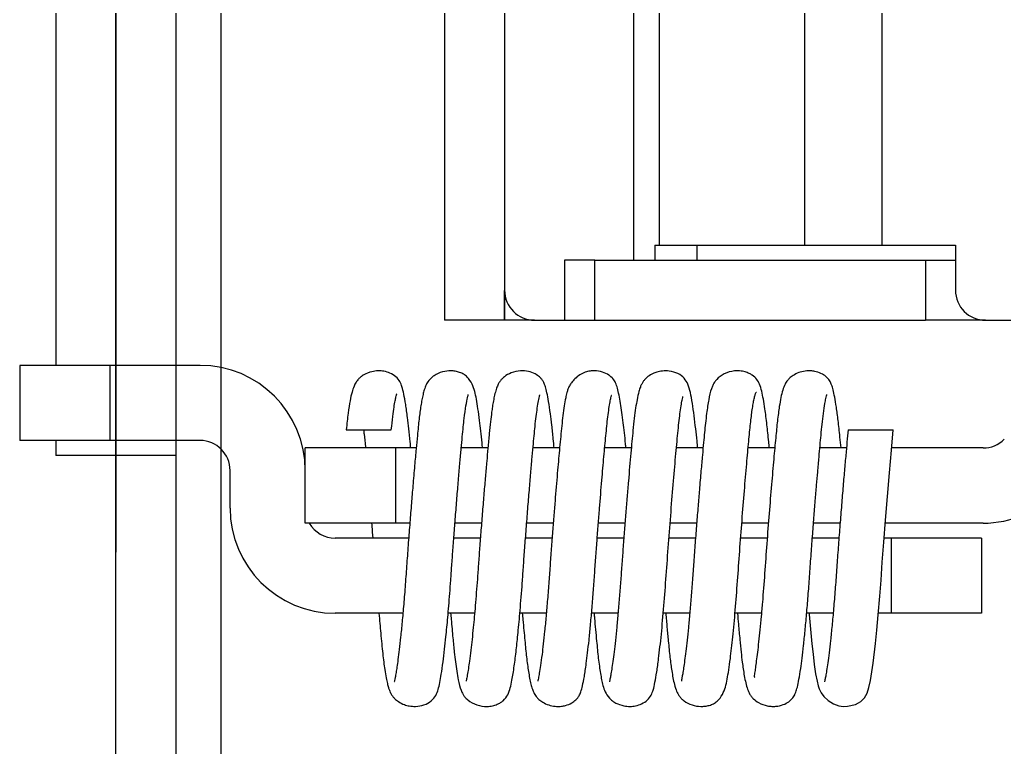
# Model space of a CAD drawing. Extents: x -3080 to 28500, y -1326 to 31609.
# Drawn here: x 6734.87 to 6738.146, y 26383.565 to 26385.986 of the extents above; entities that cross this region are included whole.
import ezdxf

# ---------------------------------------------------------------- set-up
doc = ezdxf.new("R2010")
doc.units = 0
doc.header["$LTSCALE"] = 100
doc.layers.add('0-xref', color=8, linetype='Continuous')
doc.layers.add('188K-SM-07-F10-MECH-CR PIPE-Y2257103$0$AP7P1-SM-08-FNN-120-A(4)-SMP$0$15P6-SM-08-FNN-320-A(10)-UIS-TCM$0$15P6-SM-08-FNN-00-(@10)170308-MIC$0$0-CDS', color=140, linetype='Continuous')

# ---------------------------------------------------------------- blocks, each defined once
blk = doc.blocks.new('188K-SM-07-F10-MECH-CR PIPE-Y2257103$0$CDS-CVD')
at = {"layer": '188K-SM-07-F10-MECH-CR PIPE-Y2257103$0$AP7P1-SM-08-FNN-120-A(4)-SMP$0$15P6-SM-08-FNN-320-A(10)-UIS-TCM$0$15P6-SM-08-FNN-00-(@10)170308-MIC$0$0-CDS', "ltscale": 0.1}
for p, q in [((6735.39, -72972.4769), (6735.39, -72925.4769)), ((6735.19, -72972.7522), (6735.19, -72926.2522)), ((6735.54, -72972.6269), (6735.54, -72941.6358)), ((6735.19, -72946.5022), (6735.19, -72950.548)), ((6734.99, -72947.5769), (6734.99, -72949.9269)), ((6735.39, -72949.9269), (6735.39, -72947.5769)), ((6736.283, -72947.6769), (6736.283, -72949.7769)), ((6736.483, -72947.6769), (6736.483, -72949.7769)), ((6736.9131, -72949.5769), (6736.9131, -72947.8769)), ((6736.9989, -72949.5269), (6736.9989, -72947.9269)), ((6737.4824, -72949.5269), (6737.4824, -72947.9269)), ((6737.7396, -72949.5269), (6737.7396, -72947.9269)), ((6736.983, -72949.5269), (6736.9989, -72949.5269)), ((6736.983, -72949.5269), (6736.983, -72949.5769)), ((6736.9989, -72949.5269), (6737.4824, -72949.5269)), ((6737.1227, -72949.5269), (6737.1227, -72949.5769)), ((6737.4824, -72949.5269), (6737.7396, -72949.5269)), ((6737.7396, -72949.5269), (6737.983, -72949.5269)), ((6737.983, -72949.5269), (6737.983, -72949.6769)), ((6736.683, -72949.5769), (6736.683, -72949.7769)), ((6736.783, -72949.5769), (6736.683, -72949.5769)), ((6736.783, -72949.7769), (6736.783, -72949.5769)), ((6736.783, -72949.5769), (6737.883, -72949.5769)), ((6737.883, -72949.5769), (6737.883, -72949.7769)), ((6737.883, -72949.5769), (6737.983, -72949.5769)), ((6736.483, -72949.7769), (6736.483, -72949.6783)), ((6736.483, -72949.7769), (6736.283, -72949.7769)), ((6736.583, -72949.7769), (6736.483, -72949.7769)), ((6736.583, -72949.7769), (6736.683, -72949.7769)), ((6736.683, -72949.7769), (6736.783, -72949.7769)), ((6736.783, -72949.7769), (6737.883, -72949.7769)), ((6738.083, -72949.7769), (6737.883, -72949.7769)), ((6738.083, -72949.7769), (6738.383, -72949.7769)), ((6734.87, -72949.9269), (6734.87, -72950.1769)), ((6735.17, -72949.9269), (6734.87, -72949.9269)), ((6735.17, -72949.9269), (6735.17, -72950.1769)), ((6735.47, -72949.9269), (6735.17, -72949.9269)), ((6735.9563, -72950.1411), (6736.1063, -72950.1411)), ((6737.6263, -72950.1411), (6737.7763, -72950.1411)), ((6737.7699, -72950.2091), (6737.7763, -72950.1411)), ((6735.17, -72950.1769), (6734.87, -72950.1769)), ((6734.99, -72950.1769), (6734.99, -72950.2269)), ((6735.47, -72950.1769), (6735.17, -72950.1769)), ((6735.39, -72950.2269), (6735.39, -72950.1769)), ((6735.82, -72950.4519), (6735.82, -72950.2019)), ((6736.12, -72950.2019), (6735.82, -72950.2019)), ((6736.12, -72950.2019), (6736.12, -72950.4519)), ((6736.1891, -72950.2019), (6736.12, -72950.2019)), ((6736.4277, -72950.2019), (6736.3391, -72950.2019)), ((6736.6662, -72950.2019), (6736.5777, -72950.2019)), ((6736.9049, -72950.2019), (6736.8163, -72950.2019)), ((6737.1434, -72950.2019), (6737.0549, -72950.2019)), ((6737.382, -72950.2019), (6737.2934, -72950.2019)), ((6737.6205, -72950.2019), (6737.532, -72950.2019)), ((6737.7632, -72950.2848), (6737.7699, -72950.2091)), ((6738.075, -72950.2019), (6737.7706, -72950.2019)), ((6735.1265, -72950.2269), (6734.99, -72950.2269)), ((6735.39, -72950.2269), (6735.1265, -72950.2269)), ((6735.57, -72950.4019), (6735.57, -72950.2769)), ((6737.7566, -72950.3637), (6737.7632, -72950.2848)), ((6737.7503, -72950.4415), (6737.7566, -72950.3637)), ((6737.7447, -72950.5151), (6737.7503, -72950.4415)), ((6736.12, -72950.4519), (6735.82, -72950.4519)), ((6736.1679, -72950.4519), (6736.12, -72950.4519)), ((6736.4065, -72950.4519), (6736.3181, -72950.4519)), ((6736.6451, -72950.4519), (6736.5567, -72950.4519)), ((6736.8836, -72950.4519), (6736.7952, -72950.4519)), ((6737.1222, -72950.4519), (6737.0339, -72950.4519)), ((6737.3608, -72950.4519), (6737.2724, -72950.4519)), ((6737.5994, -72950.4519), (6737.511, -72950.4519)), ((6738.075, -72950.4519), (6737.7495, -72950.4519)), ((6736.1641, -72950.5019), (6735.92, -72950.5019)), ((6736.4026, -72950.5019), (6736.3143, -72950.5019)), ((6736.6412, -72950.5019), (6736.5528, -72950.5019)), ((6736.8798, -72950.5019), (6736.7914, -72950.5019)), ((6737.1183, -72950.5019), (6737.03, -72950.5019)), ((6737.3569, -72950.5019), (6737.2686, -72950.5019)), ((6737.5955, -72950.5019), (6737.5071, -72950.5019)), ((6737.77, -72950.5019), (6737.7457, -72950.5019)), ((6737.77, -72950.7519), (6737.77, -72950.5019)), ((6738.07, -72950.5019), (6737.77, -72950.5019)), ((6738.07, -72950.5019), (6738.07, -72950.7519)), ((6737.7398, -72950.5821), (6737.7447, -72950.5151)), ((6737.7355, -72950.6415), (6737.7398, -72950.5821)), ((6737.7315, -72950.6949), (6737.7355, -72950.6415)), ((6737.7264, -72950.7572), (6737.7315, -72950.6949)), ((6736.1448, -72950.7519), (6735.92, -72950.7519)), ((6736.3833, -72950.7519), (6736.2953, -72950.7519)), ((6736.622, -72950.7519), (6736.5339, -72950.7519)), ((6736.8606, -72950.7519), (6736.7725, -72950.7519)), ((6737.0992, -72950.7519), (6737.011, -72950.7519)), ((6737.3377, -72950.7519), (6737.2496, -72950.7519)), ((6737.5762, -72950.7519), (6737.4882, -72950.7519)), ((6737.4964, -72950.7519), (6737.4968, -72950.7557)), ((6737.4968, -72950.7557), (6737.5012, -72950.805)), ((6737.7217, -72950.8084), (6737.7264, -72950.7572)), ((6737.77, -72950.7519), (6737.7268, -72950.7519)), ((6738.07, -72950.7519), (6737.77, -72950.7519)), ((6737.5012, -72950.805), (6737.5058, -72950.8535)), ((6737.7172, -72950.8524), (6737.7217, -72950.8084)), ((6737.5058, -72950.8535), (6737.5094, -72950.8884)), ((6737.7094, -72950.9175), (6737.7172, -72950.8524)), ((6737.5094, -72950.8884), (6737.5135, -72950.9222)), ((6737.5135, -72950.9222), (6737.5181, -72950.9535)), ((6737.7002, -72950.9754), (6737.7094, -72950.9175)), ((6737.5181, -72950.9535), (6737.5227, -72950.9777)), ((6737.5227, -72950.9777), (6737.5266, -72950.9933)), ((6737.5266, -72950.9933), (6737.53, -72951.0034)), ((6737.6889, -72951.018), (6737.6949, -72950.9991)), ((6737.6949, -72950.9991), (6737.7002, -72950.9754)), ((6737.53, -72951.0034), (6737.5321, -72951.008)), ((6737.5321, -72951.008), (6737.5368, -72951.0165)), ((6737.5368, -72951.0165), (6737.5458, -72951.0286)), ((6737.5458, -72951.0286), (6737.56, -72951.0424)), ((6737.6808, -72951.0327), (6737.6889, -72951.018)), ((6737.56, -72951.0424), (6737.5778, -72951.0536)), ((6737.5778, -72951.0536), (6737.595, -72951.0595)), ((6737.595, -72951.0595), (6737.6104, -72951.0616)), ((6737.6104, -72951.0616), (6737.6241, -72951.0613)), ((6737.6241, -72951.0613), (6737.6501, -72951.0553)), ((6737.6501, -72951.0553), (6737.6605, -72951.0503)), ((6737.6605, -72951.0503), (6737.6686, -72951.0449)), ((6737.6686, -72951.0449), (6737.6753, -72951.0391)), ((6737.6753, -72951.0391), (6737.6808, -72951.0327))]:
    blk.add_line(p, q, dxfattribs=at)
for centre, radius, start, end in [((6736.583, -72949.6769), 0.1, 180, 270), ((6738.083, -72949.6769), 0.1, 180, 270), ((6735.47, -72950.2769), 0.35, 0, 90), ((6735.47, -72950.2769), 0.1, 0, 90), ((6738.075, -72950.1019), 0.1, 270, 315), ((6738.075, -72950.1019), 0.35, 270, 315), ((6735.92, -72950.4019), 0.35, 180, 270), ((6735.92, -72950.4019), 0.1, 210, 270)]:
    blk.add_arc(centre, radius, start, end, dxfattribs=at)
for points, knots in [([(6736.1711, -72950.2019), (6736.1705, -72950.195), (6736.167, -72950.156), (6736.1612, -72950.1073), (6736.1542, -72950.056), (6736.1479, -72950.0215), (6736.1432, -72950.0005), (6736.136, -72949.982), (6736.124, -72949.9657), (6736.1047, -72949.9528), (6736.0831, -72949.9462), (6736.0612, -72949.9446), (6736.0397, -72949.9473), (6736.0179, -72949.9559), (6736.0041, -72949.9656), (6735.9949, -72949.9745), (6735.9879, -72949.9843), (6735.9813, -72949.9977), (6735.9749, -72950.0172), (6735.9686, -72950.0457), (6735.9622, -72950.0859), (6735.9584, -72950.122), (6735.9563, -72950.1411)], [0, 0, 0, 0, 0.0251093, 0.1426474, 0.2203727, 0.2967415, 0.3706749, 0.4206268, 0.4641966, 0.4991965, 0.5248722, 0.5466766, 0.5739988, 0.6075998, 0.6251015, 0.6439113, 0.6739431, 0.7153451, 0.7691998, 0.8352872, 0.9127563, 1, 1, 1, 1]), ([(6736.4097, -72950.2019), (6736.4092, -72950.1961), (6736.4061, -72950.1614), (6736.401, -72950.1181), (6736.3949, -72950.0712), (6736.3895, -72950.0391), (6736.3846, -72950.0141), (6736.3752, -72949.9873), (6736.3626, -72949.9685), (6736.3484, -72949.9568), (6736.3351, -72949.9503), (6736.3213, -72949.9465), (6736.3013, -72949.9445), (6736.2762, -72949.9472), (6736.2517, -72949.9582), (6736.2374, -72949.9701), (6736.2273, -72949.9818), (6736.2222, -72949.9914), (6736.216, -72950.0071), (6736.2116, -72950.0239), (6736.208, -72950.0412), (6736.2037, -72950.0668), (6736.1985, -72950.1047), (6736.1936, -72950.1539), (6736.1887, -72950.2063), (6736.1836, -72950.2621), (6736.1784, -72950.3232), (6736.1731, -72950.3868), (6736.168, -72950.4502), (6736.1628, -72950.5175), (6736.1577, -72950.5871), (6736.1528, -72950.6563), (6736.1476, -72950.7217), (6736.1424, -72950.7804), (6736.1373, -72950.8306), (6736.1327, -72950.8721), (6736.1286, -72950.9051), (6736.125, -72950.9304), (6736.1219, -72950.9507), (6736.1191, -72950.9658), (6736.1173, -72950.975), (6736.1158, -72950.9795), (6736.1165, -72950.9789), (6736.1167, -72950.9788)], [0, 0, 0, 0, 0.009839, 0.059155, 0.089783, 0.118409, 0.145898, 0.171611, 0.20262, 0.218414, 0.231897, 0.24283, 0.251267, 0.2665, 0.282462, 0.290538, 0.299678, 0.321642, 0.342979, 0.362298, 0.382837, 0.402945, 0.440444, 0.478907, 0.50689, 0.538872, 0.574822, 0.604232, 0.635492, 0.66829, 0.702232, 0.737133, 0.771894, 0.805063, 0.836215, 0.865031, 0.891304, 0.914924, 0.935866, 0.959679, 0.979209, 0.995164, 1, 1, 1, 1]), ([(6736.6483, -72950.2019), (6736.6473, -72950.1916), (6736.6447, -72950.1643), (6736.6405, -72950.126), (6736.6352, -72950.0838), (6736.6298, -72950.0472), (6736.6244, -72950.0183), (6736.6199, -72950.0002), (6736.6156, -72949.9884), (6736.6117, -72949.9806), (6736.6074, -72949.974), (6736.5989, -72949.9645), (6736.5847, -72949.9544), (6736.561, -72949.9459), (6736.5353, -72949.9442), (6736.5079, -72949.9496), (6736.4867, -72949.961), (6736.4763, -72949.97), (6736.4715, -72949.9752), (6736.4686, -72949.9788), (6736.4645, -72949.9847), (6736.4599, -72949.9934), (6736.4549, -72950.0067), (6736.4501, -72950.0244), (6736.446, -72950.0442), (6736.4428, -72950.0637), (6736.4396, -72950.0862), (6736.4361, -72950.115), (6736.4321, -72950.1548), (6736.4279, -72950.1991), (6736.4236, -72950.2469), (6736.4192, -72950.2967), (6736.4145, -72950.3526), (6736.4096, -72950.4127), (6736.4047, -72950.474), (6736.4002, -72950.533), (6736.3962, -72950.5875), (6736.3916, -72950.6527), (6736.3859, -72950.725), (6736.3799, -72950.7909), (6736.3749, -72950.8394), (6736.3706, -72950.8773), (6736.3665, -72950.9098), (6736.3625, -72950.9374), (6736.3592, -72950.9583), (6736.3557, -72950.9744), (6736.3557, -72950.9766), (6736.3557, -72950.9775)], [0, 0, 0, 0, 0.018338, 0.048434, 0.07699, 0.112407, 0.144632, 0.171918, 0.188142, 0.20094, 0.210166, 0.218873, 0.230672, 0.244073, 0.259882, 0.277953, 0.29127, 0.295765, 0.299118, 0.303467, 0.309898, 0.325457, 0.347147, 0.370648, 0.391536, 0.409908, 0.425916, 0.451493, 0.47911, 0.509812, 0.535131, 0.562348, 0.591343, 0.621926, 0.652444, 0.68108, 0.707716, 0.732393, 0.778597, 0.820311, 0.845165, 0.870348, 0.899907, 0.924702, 0.951408, 0.979472, 1, 1, 1, 1]), ([(6736.8869, -72950.2019), (6736.8865, -72950.1974), (6736.8836, -72950.1658), (6736.8778, -72950.1138), (6736.8706, -72950.0605), (6736.864, -72950.0248), (6736.8586, -72950.002), (6736.8535, -72949.9865), (6736.8466, -72949.9744), (6736.8382, -72949.9656), (6736.8276, -72949.9572), (6736.809, -72949.9481), (6736.785, -72949.9446), (6736.7653, -72949.946), (6736.7495, -72949.9499), (6736.7327, -72949.9581), (6736.7184, -72949.9695), (6736.7065, -72949.983), (6736.6998, -72949.9935), (6736.6958, -72950.0014), (6736.6926, -72950.0096), (6736.69, -72950.0193), (6736.6859, -72950.0368), (6736.6817, -72950.061), (6736.6773, -72950.0926), (6736.6722, -72950.1372), (6736.6667, -72950.197), (6736.6594, -72950.2772), (6736.6531, -72950.3516), (6736.6477, -72950.4181), (6736.6434, -72950.4728), (6736.639, -72950.5299), (6736.6347, -72950.5882), (6736.6306, -72950.6474), (6736.626, -72950.7061), (6736.6212, -72950.7616), (6736.6165, -72950.8111), (6736.612, -72950.8536), (6736.6074, -72950.8922), (6736.603, -72950.9252), (6736.5988, -72950.951), (6736.5953, -72950.9711), (6736.5925, -72950.9788), (6736.5939, -72950.9779), (6736.5939, -72950.9779)], [0, 0, 0, 0, 0.007915, 0.054796, 0.106599, 0.134097, 0.16243, 0.190417, 0.212595, 0.221047, 0.227754, 0.241504, 0.256801, 0.265921, 0.278965, 0.295798, 0.313754, 0.326755, 0.335211, 0.339814, 0.343286, 0.356017, 0.376776, 0.404941, 0.433217, 0.459291, 0.50646, 0.549809, 0.597132, 0.622935, 0.649945, 0.677954, 0.706716, 0.736139, 0.767404, 0.798598, 0.828406, 0.856549, 0.882819, 0.914692, 0.942845, 0.967288, 0.999741, 1, 1, 1, 1]), ([(6737.1255, -72950.2019), (6737.1248, -72950.1942), (6737.1226, -72950.1716), (6737.1187, -72950.1352), (6737.1135, -72950.0922), (6737.1077, -72950.0509), (6737.1011, -72950.0158), (6737.0955, -72949.9928), (6737.0834, -72949.971), (6737.0631, -72949.9541), (6737.0346, -72949.9452), (6737.0099, -72949.9449), (6736.991, -72949.9487), (6736.975, -72949.9547), (6736.961, -72949.963), (6736.9495, -72949.9738), (6736.9436, -72949.9816), (6736.9387, -72949.9899), (6736.9339, -72950.0008), (6736.9291, -72950.0161), (6736.9241, -72950.0385), (6736.9191, -72950.0685), (6736.9146, -72950.1027), (6736.9095, -72950.1512), (6736.9031, -72950.2194), (6736.8964, -72950.2956), (6736.8907, -72950.3638), (6736.8863, -72950.4181), (6736.8819, -72950.474), (6736.8776, -72950.5304), (6736.8734, -72950.5862), (6736.8696, -72950.6413), (6736.8654, -72950.6957), (6736.8609, -72950.7487), (6736.8563, -72950.7983), (6736.8517, -72950.8427), (6736.8473, -72950.881), (6736.8433, -72950.9129), (6736.8396, -72950.9384), (6736.8364, -72950.9577), (6736.8339, -72950.9708), (6736.832, -72950.9783), (6736.832, -72950.9791), (6736.8321, -72950.9794)], [0, 0, 0, 0, 0.013652, 0.040414, 0.071318, 0.106147, 0.144506, 0.183309, 0.208619, 0.229447, 0.246924, 0.259422, 0.269277, 0.276375, 0.2872, 0.294781, 0.303018, 0.314166, 0.328621, 0.35094, 0.383704, 0.410921, 0.439697, 0.469009, 0.515893, 0.566963, 0.593506, 0.620483, 0.647718, 0.675024, 0.702209, 0.729204, 0.757059, 0.785939, 0.814856, 0.843153, 0.870605, 0.897015, 0.922222, 0.946108, 0.968572, 0.987737, 1, 1, 1, 1]), ([(6737.364, -72950.2019), (6737.3634, -72950.1949), (6737.3608, -72950.1664), (6737.3558, -72950.1222), (6737.3499, -72950.075), (6737.3441, -72950.0383), (6737.3389, -72950.0124), (6737.3334, -72949.9922), (6737.3235, -72949.9739), (6737.3114, -72949.9618), (6737.2974, -72949.9536), (6737.2833, -72949.9481), (6737.2656, -72949.945), (6737.2419, -72949.9453), (6737.2137, -72949.9528), (6737.1908, -72949.9702), (6737.1797, -72949.9853), (6737.1756, -72949.9937), (6737.1686, -72950.0114), (6737.1622, -72950.0395), (6737.1562, -72950.0788), (6737.1515, -72950.1175), (6737.1483, -72950.1499), (6737.1449, -72950.1853), (6737.141, -72950.2276), (6737.1364, -72950.28), (6737.1315, -72950.3369), (6737.1266, -72950.3961), (6737.1219, -72950.4552), (6737.1171, -72950.5178), (6737.1124, -72950.5807), (6737.1082, -72950.6414), (6737.1038, -72950.6982), (6737.0993, -72950.7511), (6737.0948, -72950.7992), (6737.0904, -72950.8419), (6737.0862, -72950.8785), (6737.0823, -72950.9092), (6737.0788, -72950.9339), (6737.0757, -72950.9529), (6737.0733, -72950.9662), (6737.0719, -72950.9738), (6737.071, -72950.9774), (6737.0716, -72950.9774), (6737.0717, -72950.9774)], [0, 0, 0, 0, 0.012224, 0.049571, 0.090659, 0.120375, 0.151687, 0.182139, 0.203188, 0.222101, 0.230748, 0.240489, 0.250743, 0.260284, 0.28066, 0.299759, 0.308633, 0.323468, 0.339275, 0.38341, 0.426535, 0.451406, 0.473281, 0.494915, 0.520331, 0.549672, 0.58287, 0.610173, 0.639332, 0.670086, 0.701581, 0.731512, 0.760897, 0.789875, 0.818189, 0.845604, 0.871922, 0.896983, 0.920672, 0.942909, 0.962755, 0.979673, 0.994201, 1, 1, 1, 1]), ([(6737.6026, -72950.2019), (6737.6014, -72950.1895), (6737.5982, -72950.1564), (6737.5929, -72950.1103), (6737.5871, -72950.0662), (6737.5815, -72950.0325), (6737.5765, -72950.009), (6737.5719, -72949.993), (6737.5671, -72949.9824), (6737.5623, -72949.9748), (6737.5542, -72949.9655), (6737.5406, -72949.9553), (6737.5222, -72949.9481), (6737.504, -72949.9452), (6737.4878, -72949.9451), (6737.4675, -72949.9486), (6737.4481, -72949.9566), (6737.4331, -72949.9674), (6737.4223, -72949.979), (6737.4146, -72949.9919), (6737.4077, -72950.0103), (6737.4025, -72950.0325), (6737.3965, -72950.0664), (6737.3908, -72950.11), (6737.385, -72950.1686), (6737.3785, -72950.2394), (6737.3711, -72950.3242), (6737.3632, -72950.4197), (6737.3554, -72950.5201), (6737.3482, -72950.6205), (6737.3422, -72950.7012), (6737.3368, -72950.7627), (6737.3326, -72950.8072), (6737.3284, -72950.8473), (6737.3243, -72950.882), (6737.3207, -72950.9107), (6737.3173, -72950.934), (6737.3154, -72950.9504), (6737.3117, -72950.9641), (6737.3144, -72950.9639), (6737.3152, -72950.9639)], [0, 0, 0, 0, 0.022944, 0.061416, 0.097598, 0.131237, 0.161957, 0.186744, 0.205317, 0.215065, 0.223746, 0.235628, 0.249298, 0.257805, 0.268142, 0.281154, 0.293215, 0.302941, 0.31106, 0.328306, 0.356153, 0.388394, 0.418736, 0.460034, 0.500062, 0.543638, 0.59088, 0.640597, 0.69093, 0.740771, 0.791714, 0.818398, 0.845669, 0.872554, 0.898485, 0.923295, 0.946849, 0.969052, 0.989879, 1, 1, 1, 1]), ([(6737.0193, -72950.7519), (6737.0207, -72950.7676), (6737.0236, -72950.8001), (6737.0283, -72950.8497), (6737.0332, -72950.8993), (6737.0385, -72950.9394), (6737.0433, -72950.9677), (6737.0482, -72950.9902), (6737.0537, -72951.0077), (6737.0594, -72951.0194), (6737.0634, -72951.0261), (6737.0699, -72951.0343), (6737.0827, -72951.0461), (6737.1069, -72951.0586), (6737.1312, -72951.0623), (6737.1516, -72951.0612), (6737.1657, -72951.0582), (6737.1792, -72951.0526), (6737.1948, -72951.0417), (6737.208, -72951.024), (6737.2186, -72950.9969), (6737.2238, -72950.9717), (6737.2291, -72950.9405), (6737.2353, -72950.8955), (6737.2426, -72950.8307), (6737.2507, -72950.7435), (6737.2582, -72950.6462), (6737.2652, -72950.5449), (6737.273, -72950.443), (6737.2809, -72950.3444), (6737.2885, -72950.2553), (6737.2954, -72950.1802), (6737.3011, -72950.12), (6737.3061, -72950.08), (6737.3102, -72950.0541), (6737.3134, -72950.0373), (6737.3166, -72950.0244), (6737.319, -72950.0184), (6737.3205, -72950.0164), (6737.321, -72950.0166), (6737.3212, -72950.0166)], [0, 0, 0, 0, 0.0250054, 0.0516021, 0.0878785, 0.1232191, 0.1461505, 0.1700655, 0.1975379, 0.2089033, 0.2201153, 0.229209, 0.236991, 0.2519558, 0.2665131, 0.2738657, 0.2833798, 0.2953051, 0.3094901, 0.3393052, 0.3643954, 0.3907034, 0.4173737, 0.4459336, 0.491985, 0.541034, 0.5887822, 0.6349805, 0.6817906, 0.7283185, 0.7735184, 0.8156542, 0.8542992, 0.8915717, 0.9114971, 0.9331635, 0.9564717, 0.9812749, 0.9930309, 1, 1, 1, 1]), ([(6736.065, -72950.7519), (6736.0671, -72950.7744), (6736.0715, -72950.8238), (6736.0775, -72950.8867), (6736.0835, -72950.9348), (6736.0887, -72950.9659), (6736.0928, -72950.985), (6736.0963, -72950.9981), (6736.0995, -72951.0073), (6736.1026, -72951.0146), (6736.1061, -72951.0213), (6736.1104, -72951.0279), (6736.1174, -72951.0363), (6736.1313, -72951.0477), (6736.1474, -72951.0556), (6736.1675, -72951.061), (6736.1898, -72951.0626), (6736.2182, -72951.0573), (6736.2424, -72951.0426), (6736.2558, -72951.0242), (6736.263, -72951.0044), (6736.2675, -72950.9838), (6736.273, -72950.9535), (6736.2783, -72950.9165), (6736.2835, -72950.8737), (6736.2887, -72950.8246), (6736.2945, -72950.764), (6736.2998, -72950.6995), (6736.3042, -72950.6411), (6736.3075, -72950.5924), (6736.3114, -72950.5396), (6736.3157, -72950.4826), (6736.3204, -72950.4224), (6736.3253, -72950.3614), (6736.3302, -72950.3031), (6736.3347, -72950.2503), (6736.3389, -72950.2043), (6736.3425, -72950.1651), (6736.3457, -72950.1319), (6736.3497, -72950.0957), (6736.3547, -72950.0599), (6736.3592, -72950.0365), (6736.3619, -72950.026), (6736.3621, -72950.0246), (6736.3622, -72950.024)], [0, 0, 0, 0, 0.036692, 0.080546, 0.122483, 0.148726, 0.170854, 0.188541, 0.201708, 0.21138, 0.21958, 0.22937, 0.236592, 0.244838, 0.256493, 0.265093, 0.276024, 0.291401, 0.310219, 0.333264, 0.359838, 0.388851, 0.416507, 0.450366, 0.480453, 0.506551, 0.54342, 0.584764, 0.606878, 0.630062, 0.65505, 0.68184, 0.710337, 0.740375, 0.770077, 0.798021, 0.824072, 0.848165, 0.870334, 0.891275, 0.929661, 0.965694, 0.984076, 1, 1, 1, 1]), ([(6736.1063, -72950.1411), (6736.1079, -72950.1259), (6736.1109, -72950.0974), (6736.1152, -72950.0663), (6736.1188, -72950.0454), (6736.1217, -72950.0324), (6736.123, -72950.0264), (6736.1247, -72950.0224), (6736.1239, -72950.0233), (6736.1238, -72950.0235)], [0, 0, 0, 0, 0.24457, 0.459789, 0.64239, 0.790549, 0.903515, 0.981243, 1, 1, 1, 1]), ([(6736.3036, -72950.7519), (6736.3042, -72950.7586), (6736.3068, -72950.7878), (6736.3109, -72950.832), (6736.3153, -72950.8782), (6736.3195, -72950.9148), (6736.3239, -72950.9463), (6736.3293, -72950.9779), (6736.3365, -72951.0037), (6736.3425, -72951.018), (6736.3508, -72951.0304), (6736.3645, -72951.0445), (6736.3903, -72951.0586), (6736.419, -72951.0629), (6736.4433, -72951.0601), (6736.4584, -72951.0552), (6736.4698, -72951.0492), (6736.4838, -72951.0389), (6736.4956, -72951.0219), (6736.5027, -72950.9998), (6736.5085, -72950.9723), (6736.5152, -72950.9303), (6736.5219, -72950.8762), (6736.5283, -72950.8148), (6736.5351, -72950.7406), (6736.541, -72950.6661), (6736.5457, -72950.5979), (6736.5499, -72950.5403), (6736.5546, -72950.4778), (6736.5597, -72950.4131), (6736.5648, -72950.3503), (6736.5696, -72950.2929), (6736.574, -72950.2423), (6736.578, -72950.1986), (6736.5814, -72950.1616), (6736.5847, -72950.1275), (6736.5883, -72950.0964), (6736.5924, -72950.0667), (6736.5957, -72950.0473), (6736.5981, -72950.0348), (6736.6, -72950.0271), (6736.6001, -72950.0257), (6736.6001, -72950.0251)], [0, 0, 0, 0, 0.010716, 0.047152, 0.078014, 0.101367, 0.127718, 0.156704, 0.198692, 0.218385, 0.227044, 0.235688, 0.255054, 0.274051, 0.283809, 0.293457, 0.302002, 0.31059, 0.336384, 0.365039, 0.395446, 0.438386, 0.477322, 0.513397, 0.554605, 0.601225, 0.626378, 0.653674, 0.683189, 0.714696, 0.745639, 0.774787, 0.801956, 0.827041, 0.850005, 0.870922, 0.896652, 0.921085, 0.95024, 0.966876, 0.984797, 1, 1, 1, 1]), ([(6736.5422, -72950.7519), (6736.5428, -72950.7589), (6736.5457, -72950.7919), (6736.5503, -72950.8415), (6736.5561, -72950.8996), (6736.5626, -72950.949), (6736.5692, -72950.9829), (6736.5749, -72951.0031), (6736.5814, -72951.0182), (6736.5878, -72951.0288), (6736.5999, -72951.0411), (6736.6155, -72951.0516), (6736.6353, -72951.0591), (6736.655, -72951.062), (6736.6709, -72951.0616), (6736.6888, -72951.0584), (6736.7066, -72951.0511), (6736.7198, -72951.0409), (6736.7275, -72951.0319), (6736.7326, -72951.0237), (6736.7378, -72951.0116), (6736.7429, -72950.9924), (6736.7487, -72950.9625), (6736.7543, -72950.9248), (6736.7595, -72950.8833), (6736.7641, -72950.8413), (6736.7689, -72950.7934), (6736.7736, -72950.7403), (6736.7782, -72950.6838), (6736.7823, -72950.6259), (6736.7864, -72950.5684), (6736.7906, -72950.5118), (6736.7948, -72950.4567), (6736.8002, -72950.3883), (6736.8066, -72950.3112), (6736.8137, -72950.2293), (6736.8192, -72950.1703), (6736.8233, -72950.1277), (6736.8267, -72950.0972), (6736.8304, -72950.0699), (6736.8341, -72950.0483), (6736.8368, -72950.0348), (6736.8386, -72950.0278), (6736.8383, -72950.0271), (6736.8382, -72950.0268)], [0, 0, 0, 0, 0.011048, 0.052056, 0.089802, 0.129074, 0.173095, 0.195422, 0.214341, 0.230482, 0.238269, 0.247767, 0.259441, 0.271539, 0.281064, 0.288868, 0.301718, 0.312818, 0.320919, 0.330294, 0.350664, 0.378549, 0.412441, 0.449479, 0.475814, 0.503319, 0.53183, 0.56114, 0.590938, 0.619472, 0.646968, 0.673919, 0.70011, 0.725352, 0.772339, 0.814329, 0.856797, 0.879038, 0.902611, 0.927668, 0.952635, 0.973655, 0.990412, 1, 1, 1, 1]), ([(6736.7807, -72950.7519), (6736.7812, -72950.7573), (6736.7829, -72950.7762), (6736.7857, -72950.8072), (6736.79, -72950.8533), (6736.7951, -72950.9043), (6736.8008, -72950.9456), (6736.8059, -72950.9735), (6736.8101, -72950.9923), (6736.8176, -72951.0139), (6736.8269, -72951.0296), (6736.8406, -72951.0426), (6736.8554, -72951.0525), (6736.878, -72951.0604), (6736.899, -72951.0624), (6736.9212, -72951.0601), (6736.9422, -72951.0529), (6736.961, -72951.0392), (6736.972, -72951.023), (6736.9787, -72951.0046), (6736.9834, -72950.983), (6736.9896, -72950.9476), (6736.9967, -72950.8963), (6737.0047, -72950.8238), (6737.0133, -72950.7295), (6737.0209, -72950.627), (6737.0285, -72950.5206), (6737.0368, -72950.4135), (6737.0451, -72950.3111), (6737.0532, -72950.219), (6737.0604, -72950.1404), (6737.0663, -72950.0882), (6737.0713, -72950.0559), (6737.0743, -72950.0396), (6737.0765, -72950.0313), (6737.0763, -72950.0307), (6737.0763, -72950.0305)], [0, 0, 0, 0, 0.008767, 0.030945, 0.05481, 0.094419, 0.138166, 0.160607, 0.183461, 0.207531, 0.232729, 0.24322, 0.252419, 0.268067, 0.280134, 0.290173, 0.302562, 0.319266, 0.339796, 0.363149, 0.397464, 0.432765, 0.468665, 0.522906, 0.576664, 0.628286, 0.679314, 0.731239, 0.782917, 0.833253, 0.882248, 0.931824, 0.957583, 0.981299, 0.996571, 1, 1, 1, 1]), ([(6737.2579, -72950.7519), (6737.2589, -72950.764), (6737.2617, -72950.7948), (6737.2658, -72950.8383), (6737.2698, -72950.8806), (6737.2735, -72950.9124), (6737.277, -72950.9379), (6737.2807, -72950.9611), (6737.2855, -72950.9847), (6737.2911, -72951.0043), (6737.297, -72951.0181), (6737.3022, -72951.0264), (6737.3069, -72951.0323), (6737.3145, -72951.0402), (6737.3312, -72951.0522), (6737.3532, -72951.0597), (6737.3721, -72951.0619), (6737.3889, -72951.0616), (6737.4102, -72951.057), (6737.4281, -72951.0472), (6737.4391, -72951.037), (6737.4449, -72951.0294), (6737.4488, -72951.0226), (6737.4531, -72951.0122), (6737.4576, -72950.9965), (6737.4627, -72950.9717), (6737.4679, -72950.9391), (6737.473, -72950.9011), (6737.4779, -72950.8595), (6737.4829, -72950.8108), (6737.488, -72950.7556), (6737.4931, -72950.6947), (6737.4978, -72950.6296), (6737.5025, -72950.5627), (6737.5075, -72950.4969), (6737.5123, -72950.4349), (6737.5168, -72950.3781), (6737.521, -72950.3273), (6737.5251, -72950.2789), (6737.529, -72950.2347), (6737.5327, -72950.1938), (6737.5362, -72950.157), (6737.5397, -72950.1206), (6737.544, -72950.0845), (6737.5483, -72950.056), (6737.5521, -72950.0372), (6737.554, -72950.028), (6737.5559, -72950.023), (6737.555, -72950.0239), (6737.5548, -72950.0241)], [0, 0, 0, 0, 0.019515, 0.050029, 0.077323, 0.102515, 0.120513, 0.141116, 0.165168, 0.192468, 0.214794, 0.228714, 0.232668, 0.23596, 0.246272, 0.261899, 0.270974, 0.278857, 0.29254, 0.304788, 0.314663, 0.322435, 0.333114, 0.347151, 0.371034, 0.400667, 0.433576, 0.460219, 0.488415, 0.517993, 0.54872, 0.580308, 0.612421, 0.644647, 0.675575, 0.704795, 0.73202, 0.757045, 0.779745, 0.806299, 0.828622, 0.850275, 0.875106, 0.903989, 0.936564, 0.959236, 0.978991, 0.995743, 1, 1, 1, 1]), ([(6736.014, -72950.1411), (6736.0146, -72950.146), (6736.0166, -72950.1633), (6736.0189, -72950.184), (6736.0205, -72950.2009), (6736.0206, -72950.2019)], [0, 0, 0, 0, 0.26788, 0.955572, 1, 1, 1, 1]), ([(6737.6263, -72950.1411), (6737.625, -72950.1546), (6737.6223, -72950.1825), (6737.6179, -72950.2307), (6737.6131, -72950.2846), (6737.608, -72950.344), (6737.6028, -72950.4076), (6737.5976, -72950.474), (6737.5925, -72950.5413), (6737.5876, -72950.6082), (6737.5829, -72950.6738), (6737.5778, -72950.7361), (6737.5726, -72950.7929), (6737.5675, -72950.8423), (6737.5628, -72950.8837), (6737.5584, -72950.917), (6737.5547, -72950.9426), (6737.5515, -72950.9611), (6737.5492, -72950.9731), (6737.5474, -72950.9793), (6737.5476, -72950.9795), (6737.5476, -72950.9796)], [0, 0, 0, 0, 0.05098, 0.104618, 0.160657, 0.218737, 0.278401, 0.339113, 0.400278, 0.461279, 0.522969, 0.58567, 0.646765, 0.705561, 0.761477, 0.814069, 0.863032, 0.908198, 0.949498, 0.983839, 1, 1, 1, 1]), ([(6736.0408, -72950.4519), (6736.041, -72950.4556), (6736.0422, -72950.4722), (6736.0435, -72950.4889), (6736.0445, -72950.5019)], [0, 0, 0, 0, 0.225344, 1, 1, 1, 1])]:
    blk.add_open_spline(points, degree=3, knots=knots, dxfattribs=at)
blk = doc.blocks.new('188K-SM-07-F10-MECH-CR PIPE-Y2257103')
blk.add_blockref('188K-SM-07-F10-MECH-CR PIPE-Y2257103$0$CDS-CVD', (0, 99334.7631))

msp = doc.modelspace()

# ---------------------------------------------------------------- block references
at = {"layer": '0-xref'}
msp.add_blockref('188K-SM-07-F10-MECH-CR PIPE-Y2257103', (0, 0), dxfattribs=at)

doc.saveas('drawing.dxf')
